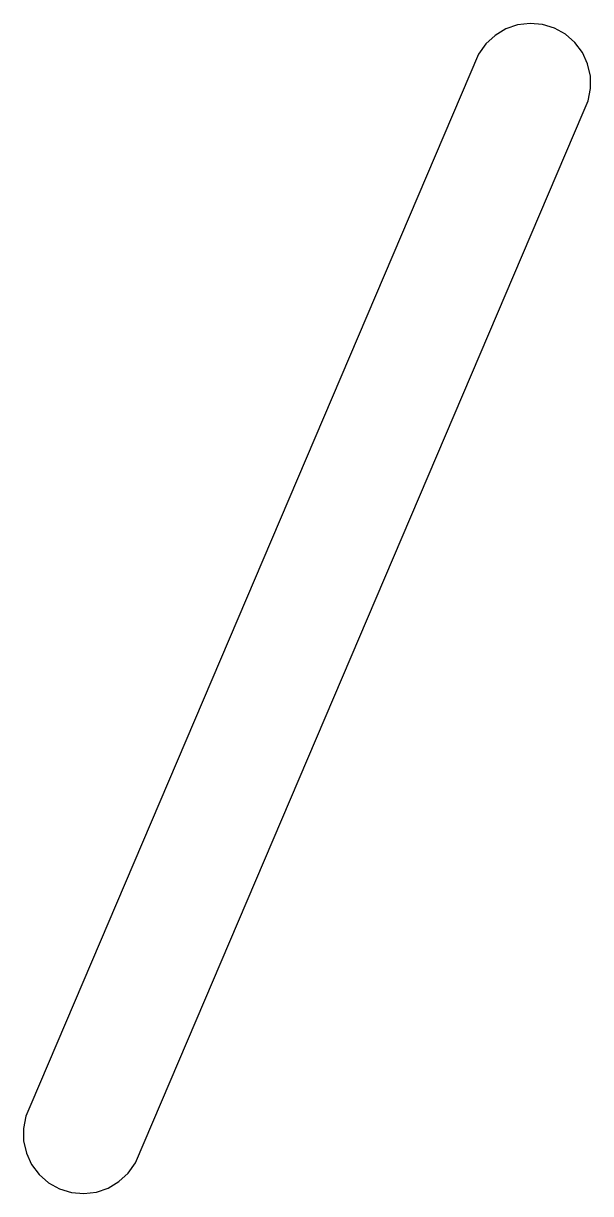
# Model space of a CAD drawing. Header units: metres. Extents: x -5 to 42.4, y -5 to 92.7.
import ezdxf

# ---------------------------------------------------------------- set-up
doc = ezdxf.new("R2010")
doc.units = ezdxf.units.M

msp = doc.modelspace()

# ---------------------------------------------------------------- linework, layer by layer
for p, q in [((35.2967, 92.2087), (34.3998, 91.6719)), ((36.2857, 92.5472), (35.2967, 92.2087)), ((37.3234, 92.6727), (36.2857, 92.5472)), ((38.3645, 92.5797), (37.3234, 92.6727)), ((39.3636, 92.2723), (38.3645, 92.5797)), ((40.2769, 91.7639), (39.3636, 92.2723)), ((33.634, 90.9604), (33.0329, 90.1053)), ((34.3998, 91.6719), (33.634, 90.9604)), ((41.0646, 91.0767), (40.2769, 91.7639)), ((41.6921, 90.2408), (41.0646, 91.0767)), ((33.0329, 90.1053), (-4.36871, 2.43192)), ((42.1322, 89.2926), (41.6921, 90.2408)), ((42.3655, 88.2737), (42.1322, 89.2926)), ((42.3818, 87.2286), (42.3655, 88.2737)), ((42.1805, 86.2029), (42.3818, 87.2286)), ((41.7704, 85.2414), (42.1805, 86.2029)), ((4.36871, -2.43192), (41.7704, 85.2414)), ((-4.36871, 2.43192), (-4.77887, 1.47046)), ((-4.77887, 1.47046), (-4.98016, 0.444748)), ((-4.98016, 0.444748), (-4.96382, -0.600403)), ((-4.96382, -0.600403), (-4.7305, -1.61931)), ((-4.7305, -1.61931), (-4.29047, -2.56746)), ((-4.29047, -2.56746), (-3.6629, -3.4034)), ((3.76762, -3.28708), (4.36871, -2.43192)), ((-3.6629, -3.4034), (-2.87524, -4.09058)), ((3.00188, -3.99858), (3.76762, -3.28708)), ((-2.87524, -4.09058), (-1.96193, -4.59898)), ((-1.96193, -4.59898), (-0.962875, -4.9064)), ((0.078247, -4.99937), (1.11598, -4.87386)), ((1.11598, -4.87386), (2.10492, -4.53532)), ((2.10492, -4.53532), (3.00188, -3.99858)), ((-0.962875, -4.9064), (0.078247, -4.99937))]:
    msp.add_line(p, q)

doc.saveas('drawing.dxf')
